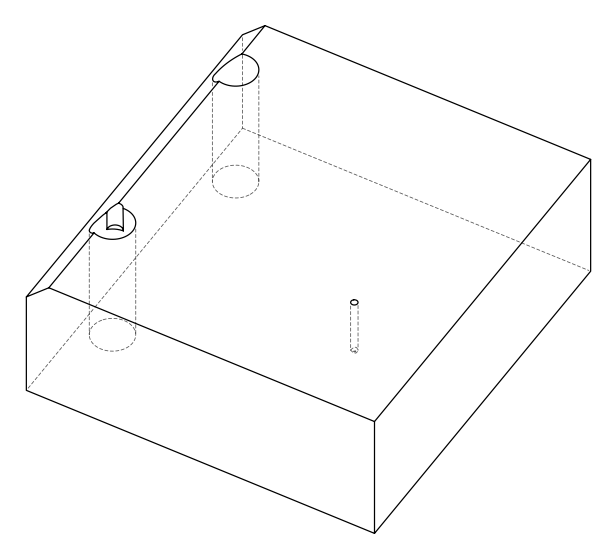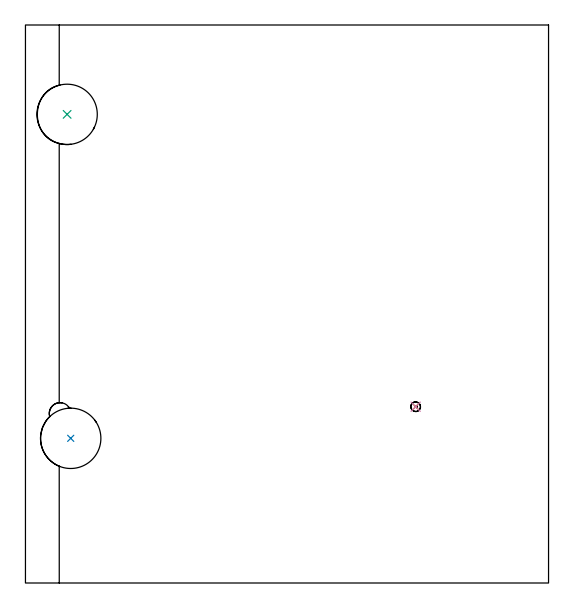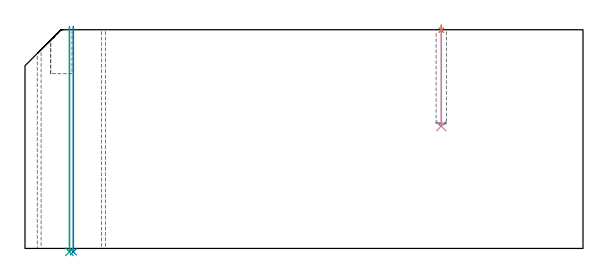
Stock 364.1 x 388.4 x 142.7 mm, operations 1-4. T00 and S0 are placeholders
(PLAN: 6 operations, 4 tool changes, 28 min)
(1 SPOT_DRILL | STEP1POCKET | NXT0321_9005460120000 | 0.03 min | 1 mm3)
(2 INDEXABLE_INSERT_DRILL_THROUGH_HOLE_FROM_SOLID | STEP1HOLE | NXT0302_036 | 0.59 min | 197625 mm3)
(3 INDEXABLE_INSERT_DRILL_THROUGH_HOLE_FROM_SOLID_1 | STEP1HOLE_1 | NXT0302_036 | 0.59 min | 197627 mm3)
(4 DRILL_BLIND_HOLE_INTO_CENTER | STEP1POCKET | UGT0301_462 | 0.26 min | 2144 mm3)
(5 AREA_MILL | FG_CHAMFER_SURFACE | UGT0205_001 | 26.14 min | 102309 mm3)
(6 MILL_SLOT_ROUND_PART | SLOT_PARTIAL_ROUND | UGT0201_132 | Follow Part, ap 3.5, ae 75% | 0.43 min | 1663 mm3)
(TOOL NXT0321_9005460120000 | NC Spot Drill, 142deg, 12mm, Carbide, Uncoated | D12 PA142 FL30 Z2)
(TOOL NXT0302_036 | Index. Insert Drill 42mm [880-D4200L50-05] | D42 PA176 FL210 Z2)
(TOOL UGT0301_462 | Carbide Drill 6.7 mm | D6.7 PA118 FL63 Z2)
(TOOL UGT0205_001 | Chamfer Mill 20 x 3 x 45 deg. | D20 FL50 Z2)
(TOOL UGT0201_132 | Carbide End Mill 14.0 | D14 FL30 Z4)
(OP 1 SPOT_DRILL)
G17 G21 G94 G90
T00 M6
G54
G17 G0 G90 X271.6 Y122.7 S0 M3
G43 Z152.7 H0
G94 G81 G98 Z142.412 F250. R145.7
G80
M5
M2
(OP 2 INDEXABLE_INSERT_DRILL_THROUGH_HOLE_FROM_SOLID)
G17 G21 G94 G90
T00 M6
G54
G17 G0 G90 X31.5 Y100.7 S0 M3
G43 Z152.7 H1
G94 G81 G98 Z-2.233 F250. R144.7
G80
M5
M2
(OP 3 INDEXABLE_INSERT_DRILL_THROUGH_HOLE_FROM_SOLID_1)
G17 G21 G94 G90
T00 M6
G54
G17 G0 G90 X29. Y326.2 S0 M3
G43 Z152.7 H1
G94 G81 G98 Z-2.233 F250. R144.7
G80
M5
M2
(OP 4 DRILL_BLIND_HOLE_INTO_CENTER)
G17 G21 G94 G90
T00 M6
G54
G17 G0 G90 X271.6 Y122.7 S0 M3
G43 Z152.7 H0
G94 G81 G98 Z79.8 F250. R144.7
G80
M5
M2
